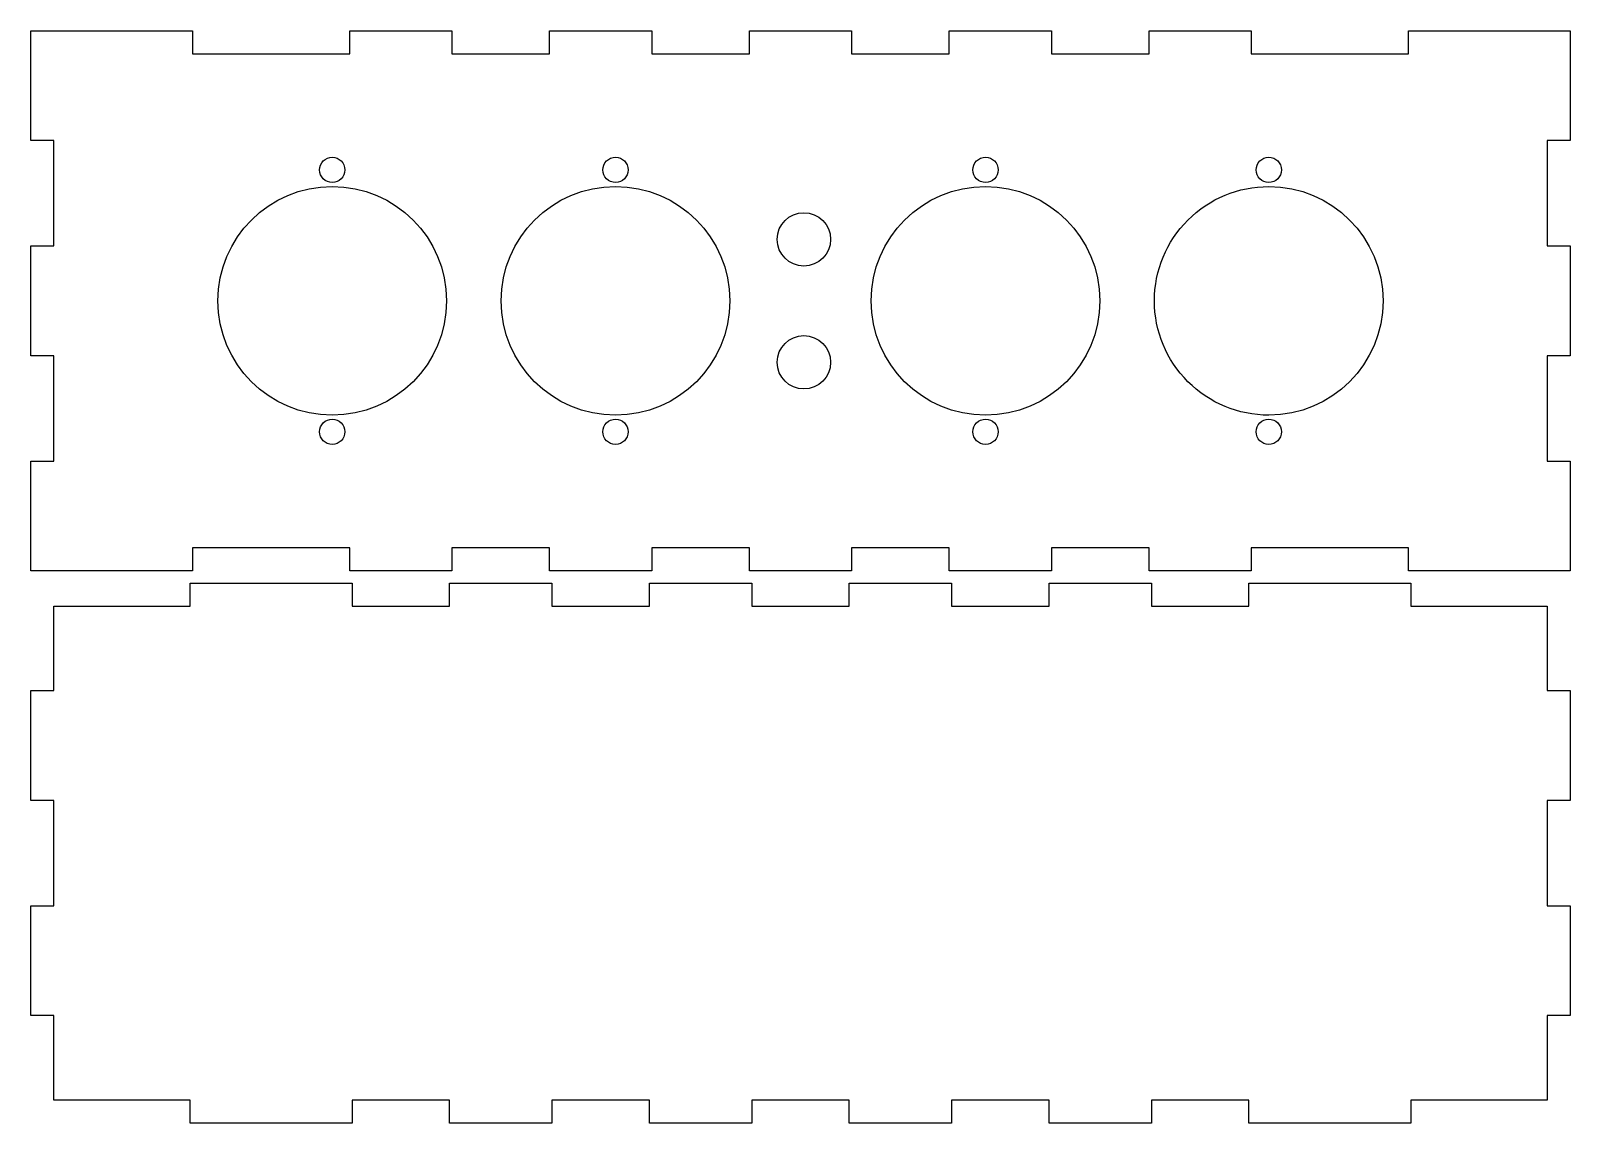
# Model space of a CAD drawing. Extents: x 2 to 152, y 4 to 49.
# Drawn here: x 2.2 to 65.5, y 4.5 to 49.4 of the extents above; entities that cross this region are included whole.
import ezdxf

# ---------------------------------------------------------------- set-up
doc = ezdxf.new("R2010")
doc.units = 0
doc.layers.get('0').update_dxf_attribs({"linetype": 'CONTINUOUS'})

msp = doc.modelspace()

# ---------------------------------------------------------------- linework, layer by layer
at = {"color": 7}
for points in [[(27.742378, 49.443686), (27.742378, 48.494649), (31.759967, 48.494649), (31.759967, 49.443686), (35.967363, 49.443686), (35.967363, 48.494649), (39.984951, 48.494649), (39.984951, 49.443686), (44.192347, 49.443686), (44.192347, 48.494649), (48.209935, 48.494649), (48.209935, 49.443686), (52.417332, 49.443686), (52.417332, 48.494649), (58.886599, 48.494649), (58.886599, 49.443686), (65.545672, 49.443686), (65.545672, 44.919944), (64.596635, 44.919944), (64.596635, 40.58601), (65.545672, 40.58601), (65.545672, 36.062269), (64.596635, 36.062269), (64.596635, 31.728335), (65.545672, 31.728335), (65.545672, 27.204593), (58.886599, 27.204593), (58.886599, 28.15363), (52.417332, 28.15363), (52.417332, 27.204593), (48.209935, 27.204593), (48.209935, 28.15363), (44.192347, 28.15363), (44.192347, 27.204593), (39.984951, 27.204593), (39.984951, 28.15363), (35.967363, 28.15363), (35.967363, 27.204593), (31.759967, 27.204593), (31.759967, 28.15363), (27.742378, 28.15363), (27.742378, 27.204593), (23.534982, 27.204593), (23.534982, 28.15363), (19.517394, 28.15363), (19.517394, 27.204593), (15.309997, 27.204593), (15.309997, 28.15363), (8.840731, 28.15363), (8.840731, 27.204593), (2.181657, 27.204593), (2.181657, 31.728335), (3.130694, 31.728335), (3.130694, 36.062269), (2.181657, 36.062269), (2.181657, 40.58601), (3.130694, 40.58601), (3.130694, 44.919944), (2.181657, 44.919944), (2.181657, 49.443686), (8.840731, 49.443686), (8.840731, 48.494649), (15.309997, 48.494649), (15.309997, 49.443686), (19.517394, 49.443686), (19.517394, 48.494649), (23.534982, 48.494649), (23.534982, 49.443686)], [(23.629886, 25.753358), (27.647474, 25.753358), (27.647474, 26.702395), (31.854871, 26.702395), (31.854871, 25.753358), (35.872459, 25.753358), (35.872459, 26.702395), (40.079855, 26.702395), (40.079855, 25.753358), (44.097443, 25.753358), (44.097443, 26.702395), (48.30484, 26.702395), (48.30484, 25.753358), (52.322428, 25.753358), (52.322428, 26.702395), (58.981502, 26.702395), (58.981502, 25.753358), (64.596635, 25.753358), (64.596635, 22.273557), (65.545672, 22.273557), (65.545672, 17.749816), (64.596635, 17.749816), (64.596635, 13.415881), (65.545672, 13.415881), (65.545672, 8.89214), (64.596635, 8.89214), (64.596635, 5.412339), (58.981502, 5.412339), (58.981502, 4.463302), (52.322428, 4.463302), (52.322428, 5.412339), (48.30484, 5.412339), (48.30484, 4.463302), (44.097443, 4.463302), (44.097443, 5.412339), (40.079855, 5.412339), (40.079855, 4.463302), (35.872459, 4.463302), (35.872459, 5.412339), (31.854871, 5.412339), (31.854871, 4.463302), (27.647474, 4.463302), (27.647474, 5.412339), (23.629886, 5.412339), (23.629886, 4.463302), (19.42249, 4.463302), (19.42249, 5.412339), (15.404902, 5.412339), (15.404902, 4.463302), (8.745828, 4.463302), (8.745828, 5.412339), (3.130694, 5.412339), (3.130694, 8.89214), (2.181657, 8.89214), (2.181657, 13.415881), (3.130694, 13.415881), (3.130694, 17.749816), (2.181657, 17.749816), (2.181657, 22.273557), (3.130694, 22.273557), (3.130694, 25.753358), (8.745828, 25.753358), (8.745828, 26.702395), (15.404902, 26.702395), (15.404902, 25.753358), (19.42249, 25.753358), (19.42249, 26.702395), (23.629886, 26.702395)]]:
    msp.add_lwpolyline(points, close=True, dxfattribs=at)
at = {"color": 5}
for points in [[(15.11043, 43.715208)], [(26.769816, 43.715208)], [(41.999801, 43.715208)], [(53.659184, 43.715208)], [(35.1012, 40.854904)], [(19.296027, 38.32414)], [(30.955413, 38.32414)], [(46.185397, 38.32414)], [(57.844782, 38.32414)], [(35.1012, 35.793375)], [(15.11043, 32.933071)], [(26.769816, 32.933071)], [(41.999801, 32.933071)], [(53.659184, 32.933071)]]:
    msp.add_lwpolyline(points, close=True, dxfattribs=at)
for points in [[(14.068144, 43.715208), (14.068144, 43.853424), (14.12305, 43.985978), (14.220783, 44.083712)], [(14.220783, 44.083712), (14.318517, 44.181445), (14.451072, 44.236351), (14.589287, 44.236351)], [(14.589287, 44.236351), (14.877106, 44.236351), (15.11043, 44.003027), (15.11043, 43.715208)], [(25.72753, 43.715208), (25.72753, 43.853424), (25.782436, 43.985978), (25.88017, 44.083712)], [(25.88017, 44.083712), (25.977903, 44.181445), (26.110458, 44.236351), (26.248674, 44.236351)], [(26.248674, 44.236351), (26.536493, 44.236351), (26.769816, 44.003027), (26.769816, 43.715208)], [(40.957515, 43.715208), (40.957515, 43.853424), (41.012421, 43.985978), (41.110155, 44.083712)], [(41.110155, 44.083712), (41.207888, 44.181445), (41.340443, 44.236351), (41.478659, 44.236351)], [(41.478659, 44.236351), (41.766478, 44.236351), (41.999801, 44.003027), (41.999801, 43.715208)], [(52.616899, 43.715208), (52.616899, 43.853424), (52.671805, 43.985978), (52.769538, 44.083712)], [(52.769538, 44.083712), (52.867271, 44.181445), (52.999826, 44.236351), (53.138042, 44.236351)], [(53.138042, 44.236351), (53.425861, 44.236351), (53.659184, 44.003027), (53.659184, 43.715208)], [(14.220783, 43.346704), (14.12305, 43.444437), (14.068144, 43.576992), (14.068144, 43.715208)], [(14.589287, 43.194065), (14.451072, 43.194065), (14.318517, 43.248971), (14.220783, 43.346704)], [(15.11043, 43.715208), (15.11043, 43.427389), (14.877106, 43.194065), (14.589287, 43.194065)], [(25.88017, 43.346704), (25.782436, 43.444437), (25.72753, 43.576992), (25.72753, 43.715208)], [(26.248674, 43.194065), (26.110458, 43.194065), (25.977903, 43.248971), (25.88017, 43.346704)], [(26.769816, 43.715208), (26.769816, 43.427389), (26.536493, 43.194065), (26.248674, 43.194065)], [(41.110155, 43.346704), (41.012421, 43.444437), (40.957515, 43.576992), (40.957515, 43.715208)], [(41.478659, 43.194065), (41.340443, 43.194065), (41.207888, 43.248971), (41.110155, 43.346704)], [(41.999801, 43.715208), (41.999801, 43.427389), (41.766478, 43.194065), (41.478659, 43.194065)], [(52.769538, 43.346704), (52.671805, 43.444437), (52.616899, 43.576992), (52.616899, 43.715208)], [(53.138042, 43.194065), (52.999826, 43.194065), (52.867271, 43.248971), (52.769538, 43.346704)], [(53.659184, 43.715208), (53.659184, 43.427389), (53.425861, 43.194065), (53.138042, 43.194065)], [(9.882548, 38.32414), (9.882548, 40.9236), (11.989827, 43.030879), (14.589287, 43.030879)], [(14.589287, 43.030879), (17.188748, 43.030879), (19.296027, 40.9236), (19.296027, 38.32414)], [(21.541934, 38.32414), (21.541934, 40.9236), (23.649213, 43.030879), (26.248673, 43.030879)], [(26.248673, 43.030879), (28.848134, 43.030879), (30.955413, 40.9236), (30.955413, 38.32414)], [(36.771918, 38.32414), (36.771918, 40.9236), (38.879197, 43.030879), (41.478658, 43.030879)], [(41.478658, 43.030879), (44.078118, 43.030879), (46.185397, 40.9236), (46.185397, 38.32414)], [(49.809874, 41.652307), (50.692559, 42.534992), (51.889737, 43.03088), (53.138042, 43.030879)], [(53.138042, 43.030879), (55.737502, 43.030879), (57.844781, 40.9236), (57.844782, 38.32414)], [(32.904722, 40.854904), (32.904722, 41.461445), (33.39642, 41.953143), (34.002961, 41.953143)], [(34.002961, 41.953143), (34.609502, 41.953143), (35.1012, 41.461445), (35.1012, 40.854904)], [(48.431302, 38.32414), (48.431302, 39.572445), (48.927189, 40.769623), (49.809874, 41.652307)], [(34.002961, 39.756665), (33.39642, 39.756665), (32.904722, 40.248363), (32.904722, 40.854904)], [(35.1012, 40.854904), (35.1012, 40.248363), (34.609502, 39.756665), (34.002961, 39.756665)], [(14.589287, 33.6174), (11.989827, 33.6174), (9.882548, 35.724679), (9.882548, 38.32414)], [(19.296027, 38.32414), (19.296027, 35.724679), (17.188748, 33.6174), (14.589287, 33.6174)], [(26.248673, 33.6174), (23.649213, 33.6174), (21.541934, 35.724679), (21.541934, 38.32414)], [(30.955413, 38.32414), (30.955413, 35.724679), (28.848134, 33.6174), (26.248673, 33.6174)], [(41.478658, 33.6174), (38.879197, 33.6174), (36.771918, 35.724679), (36.771918, 38.32414)], [(46.185397, 38.32414), (46.185397, 35.724679), (44.078118, 33.6174), (41.478658, 33.6174)], [(49.809874, 34.995972), (48.927189, 35.878657), (48.431302, 37.075835), (48.431302, 38.32414)], [(57.844782, 38.32414), (57.844781, 35.724679), (55.737502, 33.6174), (53.138042, 33.6174)], [(32.904722, 35.793375), (32.904722, 36.399916), (33.39642, 36.891614), (34.002961, 36.891614)], [(34.002961, 36.891614), (34.609502, 36.891614), (35.1012, 36.399916), (35.1012, 35.793375)], [(34.002961, 34.695136), (33.39642, 34.695136), (32.904722, 35.186834), (32.904722, 35.793375)], [(35.1012, 35.793375), (35.1012, 35.186834), (34.609502, 34.695136), (34.002961, 34.695136)], [(53.138042, 33.6174), (51.889737, 33.6174), (50.692559, 34.113287), (49.809874, 34.995972)], [(14.068144, 32.933071), (14.068144, 33.071287), (14.12305, 33.203842), (14.220783, 33.301575)], [(14.220783, 33.301575), (14.318517, 33.399308), (14.451072, 33.454214), (14.589287, 33.454214)], [(14.589287, 33.454214), (14.877107, 33.454214), (15.11043, 33.22089), (15.11043, 32.933071)], [(25.72753, 32.933071), (25.72753, 33.071287), (25.782436, 33.203842), (25.88017, 33.301575)], [(25.88017, 33.301575), (25.977903, 33.399308), (26.110458, 33.454214), (26.248674, 33.454214)], [(26.248674, 33.454214), (26.536493, 33.454214), (26.769816, 33.22089), (26.769816, 32.933071)], [(40.957515, 32.933071), (40.957515, 33.071287), (41.012421, 33.203842), (41.110155, 33.301575)], [(41.110155, 33.301575), (41.207888, 33.399308), (41.340443, 33.454214), (41.478659, 33.454214)], [(41.478659, 33.454214), (41.766478, 33.454214), (41.999801, 33.22089), (41.999801, 32.933071)], [(52.616899, 32.933071), (52.616899, 33.071287), (52.671805, 33.203842), (52.769538, 33.301575)], [(52.769538, 33.301575), (52.867271, 33.399308), (52.999826, 33.454214), (53.138042, 33.454214)], [(53.138042, 33.454214), (53.425861, 33.454214), (53.659185, 33.22089), (53.659184, 32.933071)], [(14.589287, 32.411928), (14.301468, 32.411928), (14.068144, 32.645252), (14.068144, 32.933071)], [(15.11043, 32.933071), (15.110429, 32.645252), (14.877106, 32.411929), (14.589287, 32.411928)], [(26.248674, 32.411928), (25.960854, 32.411928), (25.727531, 32.645252), (25.72753, 32.933071)], [(26.769816, 32.933071), (26.769816, 32.645252), (26.536493, 32.411929), (26.248674, 32.411928)], [(41.478659, 32.411928), (41.190839, 32.411928), (40.957516, 32.645252), (40.957515, 32.933071)], [(41.999801, 32.933071), (41.999801, 32.645252), (41.766478, 32.411929), (41.478659, 32.411928)], [(53.138042, 32.411928), (52.850223, 32.411928), (52.616899, 32.645252), (52.616899, 32.933071)], [(53.659184, 32.933071), (53.659184, 32.645252), (53.425861, 32.411929), (53.138042, 32.411928)]]:
    msp.add_open_spline(points, degree=3, dxfattribs=at)

doc.saveas('drawing.dxf')
